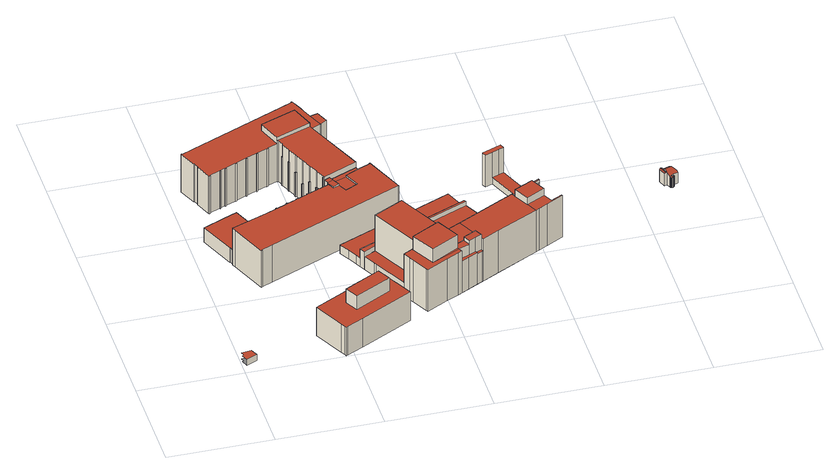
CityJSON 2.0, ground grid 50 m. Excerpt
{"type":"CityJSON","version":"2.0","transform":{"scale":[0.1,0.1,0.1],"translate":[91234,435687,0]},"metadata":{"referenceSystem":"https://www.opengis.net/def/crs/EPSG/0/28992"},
"CityObjects":{
"building1":{"type":"Building","attributes":{"TerrainHeight":3,"bron_tex":"UltraCAM-X 10cm juni 2008","voll_tex":"complete","bron_geo":"Lidar 15-30 punten - nov. 2008","status":"1","isWatertight":"0"},"geometry":[{"type":"MultiSurface","lod":"2","boundaries":[[[0,1,2,3,4,5]],[[6,7,8,9,10,11]],[[3,2,8,7]],[[2,1,9,8]]],"semantics":{"surfaces":[{"type":"RoofSurface"},{"type":"GroundSurface"},{"type":"WallSurface"}],"values":[0,1,2,2]}}]},
"building2":{"type":"Building","attributes":{"TerrainHeight":3.28,"bron_tex":"UltraCAM-X 10cm juni 2008","voll_tex":"complete","bron_geo":"Lidar 15-30 punten - nov. 2008","status":"1","isWatertight":"1"},"geometry":[{"type":"MultiSurface","lod":"2","boundaries":[[[12,13,14,15]],[[16,17,18,19,20,21,22,23,24,25,22,21,26,27,28,29,30,31]],[[32,33,34,35,36,37,38,39,40,41,42,43]],[[12,15,25,24]],[[15,14,22,25]],[[14,13,23,22]],[[13,12,24,23]],[[31,30,34,33]],[[30,29,35,34]],[[29,28,36,35]],[[28,27,37,36]],[[27,26,38,37]],[[26,21,39,38]],[[21,20,40,39]],[[20,19,41,40]],[[19,18,42,41]],[[18,17,43,42]],[[17,16,32,43]],[[16,31,33,32]]],"semantics":{"surfaces":[{"type":"RoofSurface"},{"type":"GroundSurface"},{"type":"WallSurface"}],"values":[0,0,1,2,2,2,2,2,2,2,2,2,2,2,2,2,2,2,2]}}]},
"building3":{"type":"Building","attributes":{"TerrainHeight":2.72,"bron_tex":"UltraCAM-X 10cm juni 2008","voll_tex":"complete","bron_geo":"Lidar 15-30 punten - nov. 2008","status":"1","isWatertight":"0"},"geometry":[{"type":"MultiSurface","lod":"2","boundaries":[[[44,45,46,47]],[[48,49,50,51]],[[52,53,54,55]],[[56,57,58,59,60,61,62,63,64,65,66,67,68,69,70,71,72,73,74,75,76,77]],[[78,79,80,81]],[[82,83,84,85]],[[86,87,88,89]],[[90,91,92,93,94]],[[95,96,97,98]],[[91,99,100,101,92]],[[102,103,104,105,97,96]],[[106,107,108,109]],[[110,111,112,113,114,115,116,117,118,119,120,121,122,123,124,125,126,127,128,129,130,131,132,133,134,135,136,137,138,139,140,141,142,143,144,145,146,147,148,149,150,151,152,153,154,155,156,157,158,159]],[[160,161,162,163,164,165]],[[166,167,168,169,170,171,172]],[[173,174,175,176,177,178]],[[179,180,181,182,183,184,185,186,187,188,189,190,191,192,193,194,195,196,197,198,199,200,201,202,203,204,205,206,207,208,209,210,211,212,213,214,215,216,217,218,219,220,221]],[[222,223,224,225,226,227,228,229,230,231,232,233,234,235,236,237,238,239,240,241,242,243,244,245,246,247,248,249,250,251,252,253,254,255,256,257,258,259,260,261,262,263,264,265,266,267,268,269,270,271,272,273,274,275,276,277,278,279,280,281,282,283,284,285,286,287,288,289,290,291,292,293,294,295,296,297,298,299,300,301,302,303,304,305,306,307,308,309,310,311,312,313,314,315,316,317,318,319,320,321,322,323,324,325,326,327,328,329,330,331,332,333,334,335,336,337,338,339,340,341,342,343,344,345,346,347,348,349,350,351,352]],[[90,94,345,353]],[[94,93,346,345]],[[95,98,353,259]],[[98,97,91,90]],[[96,95,259,258]],[[102,96,258,257]],[[97,105,99,91]],[[105,104,183,182]],[[104,103,184,183]],[[103,102,257,256]],[[124,123,323,322]],[[123,122,324,323]],[[122,121,325,324]],[[121,120,326,325]],[[120,119,327,326]],[[119,118,328,327]],[[118,117,354,328]],[[117,116,329,354]],[[116,115,330,329]],[[115,114,164,163]],[[114,113,336,335]],[[113,112,337,336]],[[112,111,338,337]],[[111,110,339,338]],[[157,156,290,289]],[[156,155,291,290]],[[155,154,292,291]],[[154,153,293,292]],[[153,152,294,293]],[[152,151,295,294]],[[151,150,296,295]],[[150,149,297,296]],[[149,148,298,297]],[[148,147,299,298]],[[147,146,300,299]],[[146,145,301,300]],[[145,144,302,301]],[[144,143,303,302]],[[143,142,304,303]],[[142,141,305,304]],[[141,140,306,305]],[[140,139,307,306]],[[139,138,308,307]],[[138,137,309,308]],[[137,136,310,309]],[[136,135,311,310]],[[135,134,312,311]],[[134,133,313,312]],[[133,132,314,313]],[[132,131,315,314]],[[131,130,316,315]],[[130,129,317,316]],[[129,128,318,317]],[[128,127,319,318]],[[127,126,320,319]],[[126,125,321,320]],[[125,124,322,321]],[[163,162,331,330]],[[162,161,332,331]],[[161,160,333,332]],[[160,165,334,333]],[[165,164,335,334]],[[170,169,233,232]],[[169,168,234,233]],[[168,167,235,234]],[[166,172,230,229]],[[172,171,231,230]],[[171,170,232,231]],[[178,177,341,340]],[[177,176,342,341]],[[176,175,343,342]],[[175,174,344,343]],[[174,173,345,344]],[[207,206,229,228]],[[206,205,167,166]],[[205,204,236,235]],[[204,203,237,236]],[[203,202,238,237]],[[202,201,239,238]],[[201,200,240,239]],[[200,199,241,240]],[[199,198,242,241]],[[198,197,243,242]],[[197,196,244,243]],[[196,195,245,244]],[[195,194,246,245]],[[194,193,247,246]],[[193,192,248,247]],[[192,191,249,248]],[[191,190,250,249]],[[190,189,251,250]],[[189,188,252,251]],[[188,187,253,252]],[[187,186,254,253]],[[186,185,255,254]],[[185,184,256,255]],[[182,181,100,99]],[[181,180,101,100]],[[180,179,92,101]],[[179,221,93,92]],[[221,220,355,346]],[[220,219,347,355]],[[219,218,348,347]],[[218,217,349,348]],[[217,216,350,349]],[[216,215,351,350]],[[215,214,352,351]],[[214,213,222,352]],[[213,212,223,222]],[[212,211,224,223]],[[211,210,225,224]],[[210,209,226,225]],[[209,208,227,226]],[[208,207,228,227]],[[106,109,159,158]],[[109,108,110,159]],[[108,107,56,77]],[[107,106,158,157]],[[44,47,266,265]],[[46,45,264,263]],[[45,44,265,264]],[[48,51,270,269]],[[50,49,268,267]],[[49,48,269,268]],[[52,55,278,277]],[[54,53,276,275]],[[53,52,277,276]],[[77,76,340,339]],[[76,75,173,178]],[[75,74,259,345]],[[74,73,260,259]],[[73,72,261,260]],[[72,71,262,261]],[[71,70,263,262]],[[70,69,47,46]],[[69,68,267,266]],[[68,67,51,50]],[[67,66,271,270]],[[66,65,89,88]],[[65,64,275,274]],[[64,63,55,54]],[[63,62,279,278]],[[62,61,85,84]],[[61,60,283,282]],[[60,59,81,80]],[[59,58,287,286]],[[58,57,288,287]],[[57,56,289,288]],[[78,81,286,285]],[[80,79,284,283]],[[79,78,285,284]],[[82,85,282,281]],[[84,83,280,279]],[[83,82,281,280]],[[86,89,274,273]],[[88,87,272,271]],[[87,86,273,272]]],"semantics":{"surfaces":[{"type":"RoofSurface"},{"type":"GroundSurface"},{"type":"WallSurface"}],"values":[0,0,0,0,0,0,0,0,0,0,0,0,0,0,0,0,0,1,2,2,2,2,2,2,2,2,2,2,2,2,2,2,2,2,2,2,2,2,2,2,2,2,2,2,2,2,2,2,2,2,2,2,2,2,2,2,2,2,2,2,2,2,2,2,2,2,2,2,2,2,2,2,2,2,2,2,2,2,2,2,2,2,2,2,2,2,2,2,2,2,2,2,2,2,2,2,2,2,2,2,2,2,2,2,2,2,2,2,2,2,2,2,2,2,2,2,2,2,2,2,2,2,2,2,2,2,2,2,2,2,2,2,2,2,2,2,2,2,2,2,2,2,2,2,2,2,2,2,2,2,2,2,2,2,2,2,2,2,2,2,2,2,2,2,2,2,2,2,2,2,2,2,2,2,2]}}]},
"building4":{"type":"Building","attributes":{"TerrainHeight":1.8,"bron_tex":"UltraCAM-X 10cm juni 2008","voll_tex":"complete","bron_geo":"Lidar 15-30 punten - nov. 2008","status":"1","isWatertight":"0"},"geometry":[{"type":"MultiSurface","lod":"2","boundaries":[[[356,357,358,359,360]],[[361,362,363,364,365,366,367,368,369,370]],[[371,372,373,374,375,376,377,378,379,380,381,382]],[[361,370,374,373]],[[370,369,375,374]],[[369,368,376,375]],[[368,367,377,376]],[[367,366,378,377]],[[366,365,379,378]],[[364,363,371,383]],[[363,362,372,371]],[[362,361,373,372]],[[356,360,365,364]],[[360,359,380,379]],[[359,358,384,385]],[[358,357,382,381]],[[357,356,383,382]]],"semantics":{"surfaces":[{"type":"RoofSurface"},{"type":"GroundSurface"},{"type":"WallSurface"}],"values":[0,0,1,2,2,2,2,2,2,2,2,2,2,2,2,2,2]}}]},
"building5":{"type":"Building","attributes":{"TerrainHeight":1.98,"bron_tex":"UltraCAM-X 10cm juni 2008","voll_tex":"complete","bron_geo":"Lidar 15-30 punten - nov. 2008","status":"1","isWatertight":"0"},"geometry":[{"type":"MultiSurface","lod":"2","boundaries":[[[386,387,388,389]],[[390,391,392,393]],[[394,395,396,397,398,399]],[[384,400,401,385]],[[402,403,404,405]],[[406,407,408,409]],[[410,411,412,413,414]],[[415,416,417,418,419,420,421]],[[422,423,424,425,426,427,428,429,430,431]],[[432,433,434]],[[435,436,437,438,439]],[[440,441,442,443,444,445,446,447,433,432,448,449]],[[450,451,452,453,454]],[[455,456,457,458,459,460]],[[461,434,433,462,463]],[[464,465,466,467]],[[428,427,468,469,470,471,472,473,474]],[[475,476,477,478]],[[479,480,481,482,483,484,485]],[[476,486,487,477]],[[488,489,490,491,492,493,494,495,496,497,498,382,381,380,499,500,501,502,503,504,505]],[[506,393,482,481]],[[390,506,412,411]],[[393,392,507,508]],[[392,391,428,474]],[[391,390,429,428]],[[385,401,499,380]],[[394,399,509,382]],[[397,396,497,510]],[[396,395,498,497]],[[395,394,382,498]],[[511,405,487,486]],[[402,511,452,451]],[[405,512,417,416]],[[512,404,434,461]],[[404,403,432,434]],[[403,402,448,432]],[[406,409,381,509]],[[409,408,400,384]],[[408,513,415,421]],[[513,514,475,478]],[[514,407,454,453]],[[407,406,399,398]],[[386,389,419,418]],[[389,388,424,423]],[[388,515,435,439]],[[515,387,460,459]],[[387,386,463,462]],[[410,414,516,517]],[[414,413,518,516]],[[413,412,481,480]],[[421,420,519,400]],[[420,419,423,422]],[[418,417,461,463]],[[422,431,401,519]],[[431,430,517,499]],[[430,429,411,410]],[[427,426,520,521]],[[426,425,522,520]],[[425,424,439,438]],[[438,437,523,522]],[[437,436,524,523]],[[440,449,525,397]],[[449,448,451,450]],[[433,447,456,455]],[[447,446,491,526]],[[446,445,492,491]],[[445,444,493,492]],[[444,443,494,493]],[[443,442,495,494]],[[442,441,496,495]],[[441,440,510,496]],[[450,454,398,525]],[[459,458,436,435]],[[458,457,527,524]],[[457,456,526,527]],[[462,433,455,460]],[[464,467,500,528]],[[467,466,501,500]],[[466,465,529,530]],[[465,464,485,484]],[[474,473,531,532]],[[473,472,533,531]],[[472,471,534,533]],[[471,470,488,505]],[[470,469,489,488]],[[469,468,490,489]],[[468,427,521,490]],[[478,477,535,415]],[[476,475,453,536]],[[480,479,537,518]],[[479,485,528,537]],[[484,483,538,539]],[[483,482,540,538]],[[477,487,416,535]],[[486,476,536,452]]],"semantics":{"surfaces":[{"type":"RoofSurface"},{"type":"GroundSurface"},{"type":"WallSurface"}],"values":[0,0,0,0,0,0,0,0,0,0,0,0,0,0,0,0,0,0,0,0,1,2,2,2,2,2,2,2,2,2,2,2,2,2,2,2,2,2,2,2,2,2,2,2,2,2,2,2,2,2,2,2,2,2,2,2,2,2,2,2,2,2,2,2,2,2,2,2,2,2,2,2,2,2,2,2,2,2,2,2,2,2,2,2,2,2,2,2,2,2,2,2,2,2,2,2]}}]},
"building6":{"type":"Building","attributes":{"TerrainHeight":3.72,"bron_tex":"UltraCAM-X 10cm juni 2008","voll_tex":"complete","bron_geo":"Lidar 15-30 punten - nov. 2008","status":"1","isWatertight":"0"},"geometry":[{"type":"MultiSurface","lod":"2","boundaries":[[[541,542,543,544,545,546,547]],[[548,549,550,551,552,553,554]],[[545,544,555,556]],[[544,543,557,555]],[[543,542,554,553]],[[542,541,548,554]]],"semantics":{"surfaces":[{"type":"RoofSurface"},{"type":"GroundSurface"},{"type":"WallSurface"}],"values":[0,1,2,2,2,2]}}]},
"building7":{"type":"Building","attributes":{"TerrainHeight":3.79,"bron_tex":"UltraCAM-X 10cm juni 2008","voll_tex":"complete","bron_geo":"Lidar 15-30 punten - nov. 2008","status":"1","isWatertight":"0"},"geometry":[{"type":"MultiSurface","lod":"2","boundaries":[[[557,558,559,560,556,555]],[[551,561,562,563,553,552]],[[560,559,562,561]],[[559,558,563,562]],[[558,557,553,563]]],"semantics":{"surfaces":[{"type":"RoofSurface"},{"type":"GroundSurface"},{"type":"WallSurface"}],"values":[0,1,2,2,2]}}]},
"building8":{"type":"Building","attributes":{"TerrainHeight":2.7,"bron_tex":"UltraCAM-X 10cm juni 2008","voll_tex":"complete","bron_geo":"Lidar 15-30 punten - nov. 2008","status":"1","isWatertight":"0"},"geometry":[{"type":"MultiSurface","lod":"2","boundaries":[[[564,565,566,567,568]],[[566,569,570,571,572,573,574,567]],[[568,567,574]],[[575,576,577,578]],[[579,580,577,576,581]],[[580,578,577]],[[582,583,584,585,586,587,588,589,590,591,592,593,594,595,596,597,598]],[[598,597,599,600,601,602,603,604,605,606,607,608,609,610,611,612]],[[613,614,615,616,617,618,619,620,621,622,623,624,625,626,627,628,629,630,631,632,633,634,635,636,637,638,639,640,641,642,643,644,645,646,647,648,649,650,651]],[[564,568,616,615]],[[566,652,653]],[[565,564,615,614]],[[574,573,654,617]],[[573,572,619,654]],[[572,571,620,619]],[[571,655,598,612]],[[655,570,582,598]],[[570,569,649,656]],[[569,566,653,578]],[[568,574,617,616]],[[576,575,614,657]],[[575,652,565]],[[579,581,613,651]],[[581,576,657,613]],[[580,579,651,650]],[[578,580,650,649]],[[597,596,635,634]],[[596,595,636,635]],[[595,594,637,636]],[[594,593,638,637]],[[593,592,639,638]],[[592,591,640,639]],[[591,590,641,640]],[[590,589,642,641]],[[589,588,643,642]],[[588,587,644,643]],[[587,586,645,644]],[[586,585,646,645]],[[585,584,647,646]],[[584,583,648,647]],[[583,582,656,648]],[[612,611,621,620]],[[611,610,622,621]],[[610,609,623,622]],[[609,608,624,623]],[[608,607,625,624]],[[607,606,626,625]],[[606,605,627,626]],[[605,604,628,627]],[[604,603,629,628]],[[603,602,630,629]],[[602,601,631,630]],[[601,600,632,631]],[[600,599,633,632]],[[599,597,634,633]]],"semantics":{"surfaces":[{"type":"RoofSurface"},{"type":"GroundSurface"},{"type":"WallSurface"}],"values":[0,0,0,0,0,0,0,0,1,2,2,2,2,2,2,2,2,2,2,2,2,2,2,2,2,2,2,2,2,2,2,2,2,2,2,2,2,2,2,2,2,2,2,2,2,2,2,2,2,2,2,2,2,2,2]}}]}
},
"vertices":[
[8,84,32],[21,53,32],[73,75,32],[56,112,32],[9,105,32],[17,88,32],[9,105,0],[56,112,0],[73,75,0],[21,53,0],[8,84,0],[17,88,0],
[506,180,231],[539,118,231],[712,209,231],[679,271,231],[447,34,157],[457,14,157],[462,4,157],[469,8,157],[548,48,157],[800,179,157],[712,209,157],[539,118,157],[506,180,157],[679,271,157],[798,184,157],[760,257,157],[749,277,157],[738,298,157],[709,355,157],[371,180,157],[447,34,0],[371,180,0],[709,355,0],[738,298,0],[749,277,0],[760,257,0],[798,184,0],[800,179,0],[548,48,0],[469,8,0],[462,4,0],[457,14,0],
[602,1046,136],[605,1039,136],[610,1042,136],[607,1048,136],[583,1092,138],[586,1086,138],[591,1088,138],[588,1094,138],[545,1183,132],[548,1176,132],[553,1178,132],[549,1185,132],[498,1307,225],[500,1303,225],[503,1304,225],[515,1278,225],[513,1271,225],[530,1233,225],[532,1225,225],[549,1185,225],[553,1178,225],[569,1139,225],[571,1134,225],[588,1094,225],[591,1088,225],[607,1048,225],[610,1042,225],[627,1001,225],[621,998,225],[624,993,225],[631,997,225],[792,1065,225],[675,1344,225],[664,1369,225],[509,1275,159],[511,1271,159],[513,1271,159],[515,1278,159],[526,1230,157],[529,1223,157],[532,1225,157],[530,1233,157],[563,1137,97],[566,1131,97],[571,1134,97],[569,1139,97],[657,1008,196],[667,986,196],[731,1011,196],[801,1044,195],[792,1065,195],[631,997,209],[641,976,209],[667,986,209],[657,1008,209],[684,951,196],[704,909,196],[765,938,196],[638,974,209],[641,968,209],[655,938,209],[684,951,209],[457,1416,243],[498,1307,243],[664,1369,243],[624,1478,243],[664,1369,208],[717,1392,208],[718,1389,208],[722,1391,208],[707,1427,208],[675,1503,208],[666,1525,208],[655,1551,208],[645,1575,208],[641,1584,208],[637,1582,208],[638,1580,208],[74,1343,208],[73,1345,208],[69,1343,208],[105,1258,208],[109,1260,208],[118,1237,208],[115,1236,208],[146,1160,208],[148,1155,208],[155,1158,208],[153,1162,208],[202,1183,208],[204,1177,208],[209,1181,208],[207,1185,208],[228,1194,208],[230,1189,208],[237,1192,208],[235,1196,208],[281,1216,208],[283,1212,208],[291,1214,208],[288,1219,208],[336,1239,208],[338,1235,208],[344,1238,208],[342,1242,208],[391,1262,208],[393,1257,208],[399,1260,208],[398,1264,208],[443,1284,208],[445,1279,208],[452,1283,208],[451,1287,208],[498,1307,208],[457,1416,208],[624,1478,208],[741,1521,169],[718,1515,169],[699,1509,169],[675,1503,169],[707,1427,169],[766,1461,169],[153,775,78],[322,838,78],[239,1036,78],[178,1011,78],[71,966,78],[144,794,78],[146,794,78],[792,1065,130],[799,1068,130],[800,1068,130],[682,1347,130],[681,1347,130],[675,1344,130],[731,1011,203],[765,938,203],[704,909,203],[684,951,203],[655,938,203],[641,968,203],[593,949,203],[590,952,203],[586,950,203],[587,947,203],[538,927,203],[536,931,203],[530,928,203],[532,924,203],[484,904,203],[483,907,203],[475,905,203],[476,901,203],[430,882,203],[429,886,203],[423,883,203],[425,879,203],[377,860,203],[375,863,203],[369,861,203],[370,857,203],[322,838,203],[153,775,203],[150,774,203],[159,754,203],[231,581,203],[235,583,203],[234,585,203],[288,608,203],[933,879,203],[934,876,203],[938,877,203],[857,1070,203],[856,1069,203],[853,1068,203],[854,1066,203],[835,1058,203],[801,1044,203],[933,879,0],[288,608,0],[234,585,0],[235,583,0],[231,581,0],[159,754,0],[150,774,0],[153,775,0],[146,794,0],[144,794,0],[71,966,0],[178,1011,0],[239,1036,0],[322,838,0],[370,857,0],[369,861,0],[375,863,0],[377,860,0],[425,879,0],[423,883,0],[429,886,0],[430,882,0],[476,901,0],[475,905,0],[483,907,0],[484,904,0],[532,924,0],[530,928,0],[536,931,0],[538,927,0],[587,947,0],[586,950,0],[590,952,0],[593,949,0],[641,968,0],[638,974,0],[641,976,0],[631,997,0],[624,993,0],[621,998,0],[627,1001,0],[610,1042,0],[605,1039,0],[602,1046,0],[607,1048,0],[591,1088,0],[586,1086,0],[583,1092,0],[588,1094,0],[571,1134,0],[566,1131,0],[563,1137,0],[569,1139,0],[553,1178,0],[548,1176,0],[545,1183,0],[549,1185,0],[532,1225,0],[529,1223,0],[526,1230,0],[530,1233,0],[513,1271,0],[511,1271,0],[509,1275,0],[515,1278,0],[503,1304,0],[500,1303,0],[498,1307,0],[451,1287,0],[452,1283,0],[445,1279,0],[443,1284,0],[398,1264,0],[399,1260,0],[393,1257,0],[391,1262,0],[342,1242,0],[344,1238,0],[338,1235,0],[336,1239,0],[288,1219,0],[291,1214,0],[283,1212,0],[281,1216,0],[235,1196,0],[237,1192,0],[230,1189,0],[228,1194,0],[207,1185,0],[209,1181,0],[204,1177,0],[202,1183,0],[153,1162,0],[155,1158,0],[148,1155,0],[146,1160,0],[115,1236,0],[118,1237,0],[109,1260,0],[105,1258,0],[69,1343,0],[73,1345,0],[74,1343,0],[638,1580,0],[637,1582,0],[641,1584,0],[645,1575,0],[666,1525,0],[675,1503,0],[699,1509,0],[718,1515,0],[741,1521,0],[766,1461,0],[707,1427,0],[722,1391,0],[718,1389,0],[717,1392,0],[664,1369,0],[675,1344,0],[681,1347,0],[682,1347,0],[800,1068,0],[799,1068,0],[792,1065,0],[801,1044,0],[854,1066,0],[853,1068,0],[856,1069,0],[857,1070,0],[938,877,0],[934,876,0],[657,1008,0],[655,1551,0],[835,1058,0],
[689,614,96],[702,588,96],[899,689,96],[1230,826,96],[1224,837,96],[629,730,47],[655,679,47],[678,635,47],[689,614,47],[1224,837,47],[1234,844,47],[1214,891,47],[1211,898,47],[1185,962,47],[946,862,47],[678,635,0],[655,679,0],[629,730,0],[946,862,0],[1185,962,0],[1211,898,0],[1214,891,0],[1234,844,0],[1224,837,0],[1230,826,0],[899,689,0],[702,588,0],[689,614,0],[899,689,73],[1230,826,73],
[1100,386,249],[1116,352,249],[1179,383,249],[1162,417,249],[1401,635,268],[1438,563,268],[1527,608,268],[1490,680,268],[702,588,72],[732,530,72],[738,518,72],[819,360,72],[875,389,72],[758,616,72],[1016,461,73],[1334,625,73],[866,378,305],[926,267,305],[1059,338,305],[999,449,305],[758,616,269],[875,389,269],[1016,461,269],[899,689,269],[1392,654,165],[1401,635,165],[1458,663,165],[1448,683,165],[1438,678,165],[997,452,232],[999,449,232],[1047,360,232],[1100,386,232],[1162,417,232],[1115,512,232],[1016,461,232],[1115,512,231],[1162,417,231],[1179,383,231],[1185,371,231],[1266,413,231],[1463,513,231],[1438,563,231],[1401,635,231],[1392,654,231],[1334,625,231],[926,267,231],[1063,329,231],[1059,338,231],[1148,368,166],[1154,355,166],[1181,369,166],[1185,371,166],[1179,383,166],[819,360,231],[838,323,231],[848,303,231],[886,229,231],[891,220,231],[995,274,231],[1053,303,231],[1072,313,231],[866,378,231],[864,383,231],[864,383,209],[866,378,209],[932,414,209],[931,418,209],[875,389,209],[1063,329,174],[1072,313,174],[1109,332,174],[1154,355,174],[1148,368,174],[1116,352,174],[1047,360,231],[1116,352,231],[1100,386,231],[1504,712,232],[1507,705,232],[1536,720,232],[1533,727,232],[1482,523,231],[1525,545,231],[1604,586,231],[1601,592,231],[1549,565,231],[1548,568,231],[1527,608,231],[931,418,267],[932,415,269],[998,451,269],[997,452,268],[1459,689,151],[1448,683,151],[1458,663,151],[1490,680,151],[1483,693,151],[1507,705,151],[1504,712,151],[932,414,267],[999,449,267],[1604,586,0],[1525,545,0],[1482,523,0],[1053,303,0],[995,274,0],[891,220,0],[886,229,0],[848,303,0],[838,323,0],[738,518,0],[732,530,0],[1334,625,0],[1533,727,0],[1536,720,0],[1483,693,0],[1548,568,0],[1549,565,0],[1601,592,0],[1458,663,268],[1527,608,254],[1490,680,254],[758,616,0],[819,360,0],[932,414,305],[1047,360,305],[997,452,269],[931,418,269],[1148,368,249],[1438,678,0],[1392,654,0],[1448,683,0],[1115,512,73],[1266,413,0],[1463,513,0],[1185,371,0],[1181,369,0],[1154,355,0],[864,383,72],[1072,313,0],[1109,332,0],[1504,712,0],[1507,705,218],[1536,720,218],[1548,568,218],[1527,608,218],[1549,565,218],[1601,592,218],[998,451,232],[932,415,209],[1459,689,0],[1483,693,137],[1507,705,137],[1490,680,137],
[1365,1045,175],[1373,1026,175],[1409,1040,175],[1441,1053,175],[1464,1063,175],[1457,1082,175],[1433,1072,175],[1365,1045,0],[1433,1072,0],[1457,1082,0],[1464,1063,0],[1441,1053,0],[1409,1040,0],[1373,1026,0],[1441,1053,36],[1464,1063,36],[1409,1040,36],
[1515,784,36],[1542,794,36],[1570,805,36],[1570,805,0],[1542,794,0],[1515,784,0],
[2133,873,57],[2135,869,60],[2145,844,80],[2174,856,80],[2172,888,57],[2149,832,71],[2157,815,57],[2175,825,59],[2199,833,58],[2195,843,65],[2189,847,70],[2135,869,69],[2128,866,73],[2142,831,73],[2149,832,69],[2122,863,68],[2136,827,69],[2125,865,71],[2157,815,53],[2157,813,53],[2158,812,53],[2159,811,53],[2159,810,53],[2160,809,53],[2161,808,53],[2162,808,54],[2164,807,54],[2165,807,54],[2166,807,55],[2167,806,55],[2169,807,56],[2170,807,56],[2171,807,57],[2172,808,57],[2166,820,57],[2173,808,57],[2174,809,56],[2175,810,56],[2176,811,55],[2177,812,55],[2177,813,54],[2177,815,54],[2178,816,54],[2178,817,53],[2178,818,53],[2177,820,53],[2177,821,53],[2176,822,53],[2175,825,53],[2125,865,0],[2135,869,0],[2133,873,0],[2172,888,0],[2189,847,0],[2193,848,0],[2199,833,0],[2175,825,0],[2176,822,0],[2177,821,0],[2177,820,0],[2178,818,0],[2178,817,0],[2178,816,0],[2177,815,0],[2177,813,0],[2177,812,0],[2176,811,0],[2175,810,0],[2174,809,0],[2173,808,0],[2172,808,0],[2171,807,0],[2170,807,0],[2169,807,0],[2167,806,0],[2166,807,0],[2165,807,0],[2164,807,0],[2162,808,0],[2161,808,0],[2160,809,0],[2159,810,0],[2159,811,0],[2158,812,0],[2157,813,0],[2149,832,0],[2136,827,0],[2122,863,0],[2139,858,69],[2145,844,69],[2195,843,0],[2166,820,58],[2157,815,0],[2128,866,0]
]}
